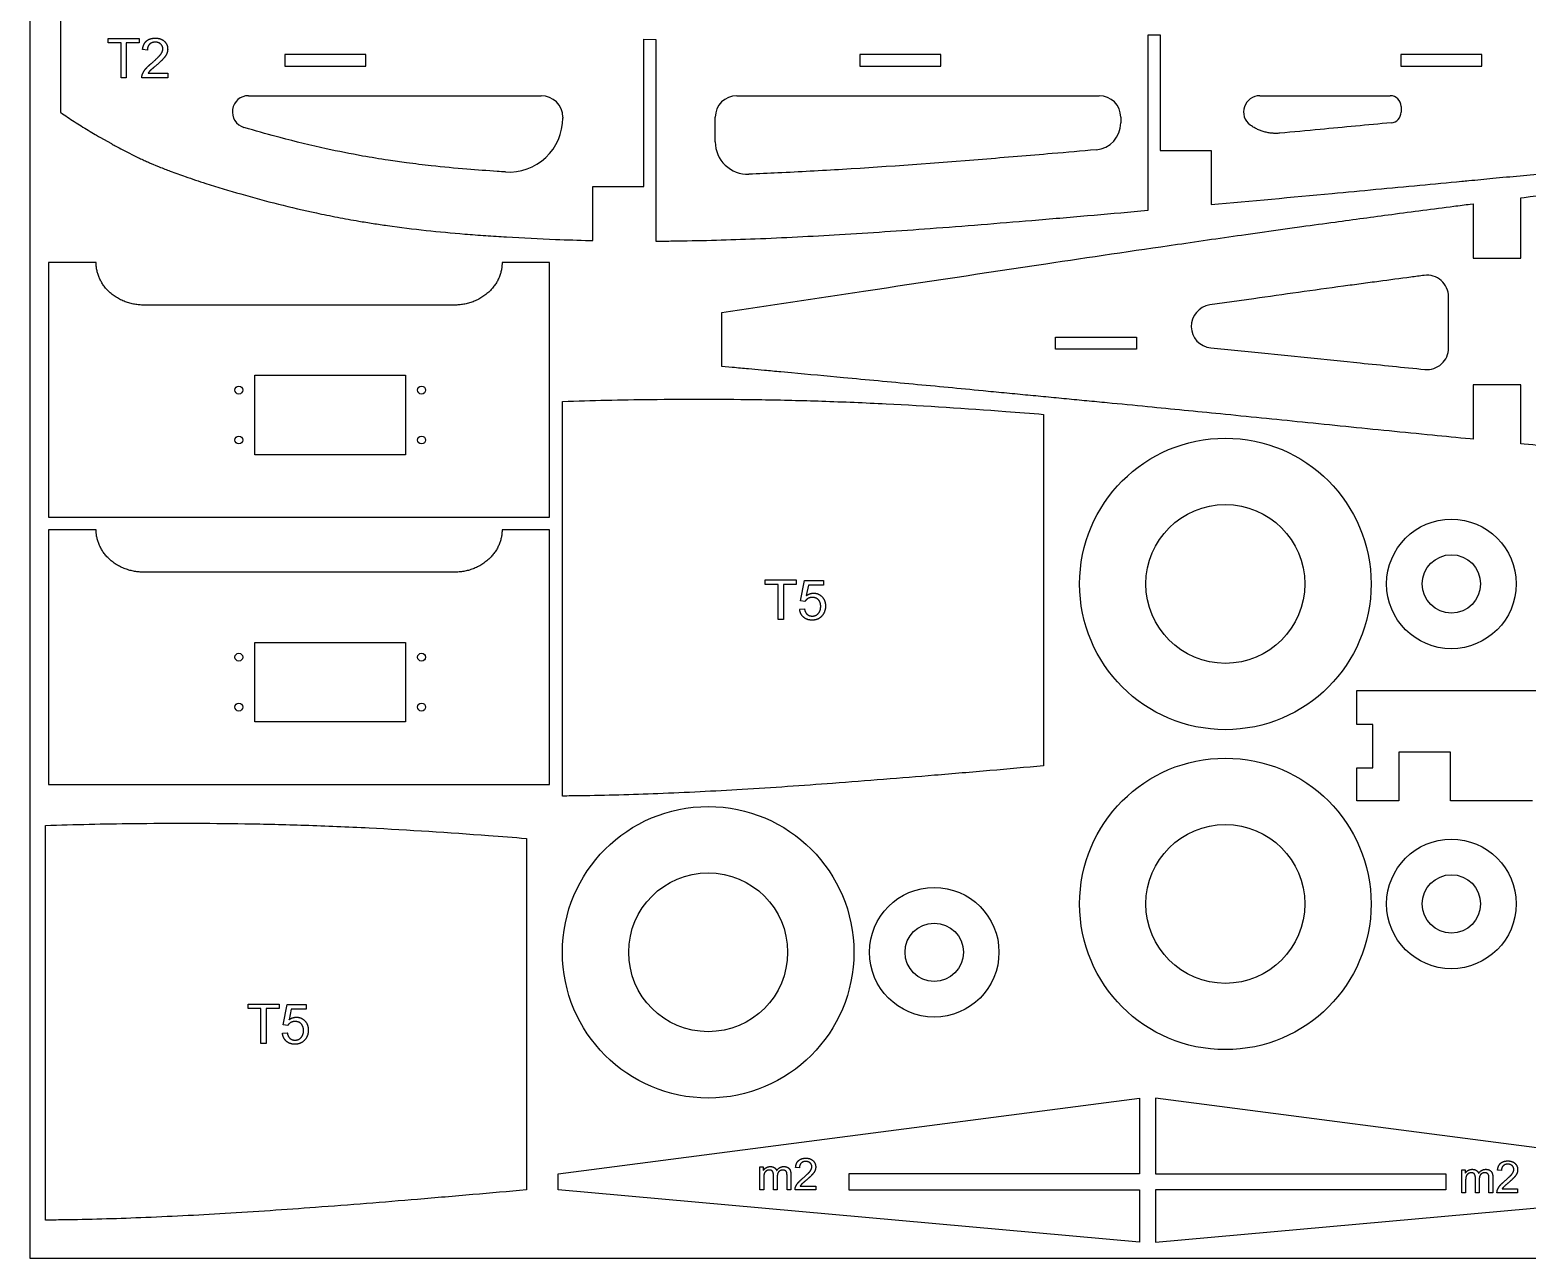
# Model space of a CAD drawing. Header units: millimetres. Extents: x -1485 to 1304, y -887 to 371.
# Drawn here: x 404.2 to 781.2, y -228.7 to 80.5 of the extents above; entities that cross this region are included whole.
import ezdxf

# ---------------------------------------------------------------- set-up
doc = ezdxf.new("R2010")
doc.units = ezdxf.units.MM
doc.header["$MEASUREMENT"] = 0
doc.layers.add('Predeterminada', color=18, linetype='Continuous', true_color=0x000000)
doc.layers.add('Predeterminado', color=18, linetype='Continuous', true_color=0x000000)

msp = doc.modelspace()

# ---------------------------------------------------------------- linework, layer by layer
at = {"layer": 'Predeterminada'}
for p, q in [((411.967, 87.553), (411.967, 59.726)), ((685.763, 35.09), (685.763, 79.236)), ((685.763, 79.236), (688.841, 79.236)), ((688.841, 79.236), (688.841, 50.114)), ((423.915, 77.231), (423.915, 78.376)), ((423.915, 78.376), (431.746, 78.376)), ((427.168, 77.231), (423.915, 77.231)), ((427.168, 68.436), (427.168, 77.231)), ((431.746, 77.231), (428.493, 77.231)), ((428.493, 77.231), (428.493, 68.436)), ((431.746, 78.376), (431.746, 77.231)), ((433.795, 75.364), (432.59, 75.544)), ((558.791, 41.079), (558.791, 78.158)), ((558.791, 78.158), (561.87, 78.11)), ((561.87, 78.11), (561.87, 27.334)), ((428.493, 68.436), (427.168, 68.436)), ((438.915, 68.436), (432.409, 68.436)), ((434.025, 69.641), (438.915, 69.641)), ((438.915, 69.641), (438.915, 68.436)), ((421.819, 53.509), (424.737, 51.862)), ((427.621, 50.312), (431.6, 48.316)), ((688.841, 50.114), (701.636, 50.114)), ((701.636, 50.114), (701.636, 36.522)), ((434.342, 47.056), (436.808, 46.014)), ((545.996, 27.488), (545.996, 41.079)), ((545.996, 41.079), (558.791, 41.079)), ((779.656, 38.238), (780.452, 38.33)), ((779.656, 23.04), (779.656, 38.238)), ((683.967, 34.931), (685.763, 35.09)), ((766.86, 36.632), (767.656, 36.728)), ((767.656, 36.728), (767.656, 23.04)), ((545.2, 27.488), (545.996, 27.488)), ((561.87, 27.334), (562.869, 27.334)), ((767.656, 23.04), (779.656, 23.04)), ((578.421, -4.237), (578.421, 9.317)), ((581.091, -4.482), (578.421, -4.237)), ((589.211, -5.23), (585.151, -4.856)), ((595.978, -5.855), (593.272, -5.604)), ((779.656, -8.896), (767.656, -8.896)), ((767.656, -8.896), (767.656, -22.564)), ((779.656, -23.714), (779.656, -8.896)), ((767.656, -22.564), (766.86, -22.487)), ((780.452, -23.791), (779.656, -23.714)), ((589.368, -59.135), (589.368, -57.99)), ((589.368, -57.99), (597.2, -57.99)), ((592.621, -59.135), (589.368, -59.135)), ((592.621, -67.93), (592.621, -59.135)), ((597.2, -59.135), (593.947, -59.135)), ((593.947, -59.135), (593.947, -67.93)), ((597.2, -57.99), (597.2, -59.135)), ((598.224, -63.231), (599.248, -58.111)), ((599.248, -58.111), (604.007, -58.111)), ((600.232, -59.316), (599.712, -61.931)), ((604.007, -59.316), (600.232, -59.316)), ((604.007, -58.111), (604.007, -59.316)), ((599.368, -63.412), (598.224, -63.231)), ((598.043, -65.34), (599.248, -65.219)), ((593.947, -67.93), (592.621, -67.93)), ((459.144, -165.902), (459.144, -164.757)), ((459.144, -164.757), (466.975, -164.757)), ((466.975, -164.757), (466.975, -165.902)), ((467.999, -169.998), (469.023, -164.878)), ((469.023, -164.878), (473.782, -164.878)), ((473.782, -164.878), (473.782, -166.083)), ((462.397, -165.902), (459.144, -165.902)), ((462.397, -174.697), (462.397, -165.902)), ((466.975, -165.902), (463.722, -165.902)), ((463.722, -165.902), (463.722, -174.697)), ((470.008, -166.083), (469.487, -168.699)), ((473.782, -166.083), (470.008, -166.083)), ((467.819, -172.107), (469.023, -171.986)), ((469.144, -170.179), (467.999, -169.998)), ((463.722, -174.697), (462.397, -174.697)), ((588.018, -211.563), (588.018, -205.78)), ((588.018, -205.78), (588.885, -205.78)), ((588.885, -205.78), (588.885, -206.643)), ((597.986, -206.021), (597.022, -205.877)), ((764.764, -212.254), (764.764, -206.471)), ((764.764, -206.471), (765.632, -206.471)), ((765.632, -206.471), (765.632, -207.334)), ((774.733, -206.712), (773.769, -206.568)), ((588.982, -208.594), (588.982, -211.563)), ((591.44, -211.563), (591.44, -207.845)), ((592.403, -208.238), (592.403, -211.563)), ((594.861, -211.563), (594.861, -207.958)), ((595.825, -207.617), (595.825, -211.563)), ((598.171, -210.6), (602.083, -210.6)), ((602.083, -210.6), (602.083, -211.563)), ((765.728, -209.285), (765.728, -212.254)), ((768.186, -212.254), (768.186, -208.536)), ((769.15, -208.929), (769.15, -212.254)), ((771.608, -212.254), (771.608, -208.649)), ((772.571, -208.308), (772.571, -212.254)), ((588.982, -211.563), (588.018, -211.563)), ((592.403, -211.563), (591.44, -211.563)), ((595.825, -211.563), (594.861, -211.563)), ((602.083, -211.563), (596.878, -211.563)), ((765.728, -212.254), (764.764, -212.254)), ((769.15, -212.254), (768.186, -212.254)), ((772.571, -212.254), (771.608, -212.254)), ((778.829, -212.254), (773.624, -212.254)), ((774.917, -211.29), (778.829, -211.29)), ((778.829, -211.29), (778.829, -212.254))]:
    msp.add_line(p, q, dxfattribs=at)
for points in [[(404.236, -228.716), (1304.236, -228.716), (1304.236, 371.284), (404.236, 371.284), (404.236, -228.716)], [(468.384, 71.346), (488.774, 71.346), (488.774, 74.346), (468.384, 74.346), (468.384, 71.346)], [(613.22, 71.346), (633.61, 71.346), (633.61, 74.346), (613.22, 74.346), (613.22, 71.346)], [(749.453, 71.346), (769.843, 71.346), (769.843, 74.346), (749.453, 74.346), (749.453, 71.346)], [(682.834, 0.13), (662.444, 0.13), (662.444, 3.13), (682.834, 3.13), (682.834, 0.13)], [(498.825, -6.465), (498.825, -26.465), (460.825, -26.465), (460.825, -6.465), (498.825, -6.465)], [(498.825, -73.718), (498.825, -93.718), (460.825, -93.718), (460.825, -73.718), (498.825, -73.718)]]:
    msp.add_lwpolyline(points, dxfattribs=at)
for centre, radius in [((456.833, -10.18), 1), ((502.833, -10.18), 1), ((456.833, -22.75), 1), ((502.833, -22.75), 1), ((705.226, -58.984), 36.697), ((705.226, -58.984), 20), ((762.139, -58.984), 16.31), ((762.139, -58.984), 7.35), ((456.833, -77.433), 1), ((502.833, -77.433), 1), ((456.833, -90.003), 1), ((502.833, -90.003), 1), ((705.226, -139.55), 36.697), ((575.009, -151.728), 36.697), ((705.226, -139.55), 20), ((762.139, -139.55), 16.31), ((575.009, -151.728), 20), ((631.922, -151.728), 16.31), ((762.139, -139.55), 7.35), ((631.922, -151.728), 7.35)]:
    msp.add_circle(centre, radius, dxfattribs=at)
for points, degree in [([(432.59, 75.544), (432.719, 76.956), (433.559, 77.696)], 2), ([(433.559, 77.696), (434.4, 78.436), (435.816, 78.436)], 2), ([(434.344, 76.868), (433.801, 76.325), (433.795, 75.364)], 2), ([(435.791, 77.412), (434.886, 77.412), (434.344, 76.868)], 2), ([(437.178, 76.923), (436.646, 77.412), (435.791, 77.412)], 2), ([(435.816, 78.436), (437.247, 78.436), (438.081, 77.643)], 2), ([(437.095, 74.267), (437.71, 75.029), (437.71, 75.722)], 2), ([(437.71, 75.722), (437.71, 76.434), (437.178, 76.923)], 2), ([(438.081, 77.643), (438.915, 76.85), (438.915, 75.677)], 2), ([(438.915, 75.677), (438.915, 75.081), (438.671, 74.505)], 2), ([(433.325, 70.631), (433.861, 71.284), (434.886, 72.138)], 2), ([(434.886, 72.138), (436.479, 73.506), (437.095, 74.267)], 2), ([(437.862, 73.292), (437.297, 72.655), (436.009, 71.546)], 2), ([(438.671, 74.505), (438.428, 73.929), (437.862, 73.292)], 2), ([(432.409, 68.436), (432.395, 68.883), (432.547, 69.296)], 2), ([(432.547, 69.296), (432.79, 69.978), (433.325, 70.631)], 2), ([(434.584, 70.3), (434.245, 69.972), (434.025, 69.641)], 2), ([(436.009, 71.546), (434.922, 70.627), (434.584, 70.3)], 2), ([(585.151, -4.856), (583.798, -4.731), (582.444, -4.606), (581.091, -4.482)], 3), ([(593.272, -5.604), (591.918, -5.479), (590.565, -5.355), (589.211, -5.23)], 3), ([(600.107, -62.673), (599.642, -62.957), (599.368, -63.412)], 2), ([(599.712, -61.931), (600.583, -61.304), (601.54, -61.304)], 2), ([(601.198, -62.388), (600.572, -62.388), (600.107, -62.673)], 2), ([(602.774, -62.994), (602.203, -62.388), (601.198, -62.388)], 2), ([(601.54, -61.304), (602.807, -61.304), (603.678, -62.212)], 2), ([(603.344, -64.649), (603.344, -63.6), (602.774, -62.994)], 2), ([(603.678, -62.212), (604.549, -63.12), (604.549, -64.547)], 2), ([(599.01, -67.352), (598.163, -66.593), (598.043, -65.34)], 2), ([(601.195, -68.111), (599.857, -68.111), (599.01, -67.352)], 2), ([(599.248, -65.219), (599.393, -66.149), (599.907, -66.618)], 2), ([(599.907, -66.618), (600.422, -67.087), (601.199, -67.087)], 2), ([(603.772, -66.896), (602.828, -68.111), (601.195, -68.111)], 2), ([(601.199, -67.087), (602.144, -67.087), (602.744, -66.419)], 2), ([(602.744, -66.419), (603.344, -65.752), (603.344, -64.649)], 2), ([(604.549, -64.547), (604.549, -65.905), (603.772, -66.896)], 2), ([(469.883, -169.44), (469.418, -169.724), (469.144, -170.179)], 2), ([(469.487, -168.699), (470.358, -168.071), (471.315, -168.071)], 2), ([(470.974, -169.155), (470.348, -169.155), (469.883, -169.44)], 2), ([(472.549, -169.761), (471.979, -169.155), (470.974, -169.155)], 2), ([(471.315, -168.071), (472.582, -168.071), (473.453, -168.979)], 2), ([(473.453, -168.979), (474.325, -169.887), (474.325, -171.314)], 2), ([(468.786, -174.119), (467.939, -173.361), (467.819, -172.107)], 2), ([(469.023, -171.986), (469.168, -172.916), (469.683, -173.385)], 2), ([(469.683, -173.385), (470.197, -173.854), (470.975, -173.854)], 2), ([(470.975, -173.854), (471.92, -173.854), (472.52, -173.186)], 2), ([(472.52, -173.186), (473.12, -172.519), (473.12, -171.416)], 2), ([(473.12, -171.416), (473.12, -170.367), (472.549, -169.761)], 2), ([(474.325, -171.314), (474.325, -172.673), (473.548, -173.663)], 2), ([(470.971, -174.878), (469.632, -174.878), (468.786, -174.119)], 2), ([(473.548, -173.663), (472.604, -174.878), (470.971, -174.878)], 2), ([(588.885, -206.643), (589.156, -206.211), (589.606, -205.947)], 2), ([(589.65, -206.767), (589.298, -206.983), (589.14, -207.398)], 2), ([(589.606, -205.947), (590.055, -205.684), (590.629, -205.684)], 2), ([(590.415, -206.551), (590.001, -206.551), (589.65, -206.767)], 2), ([(591.2, -206.875), (590.96, -206.551), (590.415, -206.551)], 2), ([(590.629, -205.684), (591.268, -205.684), (591.677, -205.955)], 2), ([(591.44, -207.845), (591.44, -207.198), (591.2, -206.875)], 2), ([(591.677, -205.955), (592.086, -206.226), (592.254, -206.713)], 2), ([(592.254, -206.713), (592.94, -205.684), (594.04, -205.684)], 2), ([(592.809, -206.953), (592.403, -207.354), (592.403, -208.238)], 2), ([(593.827, -206.551), (593.214, -206.551), (592.809, -206.953)], 2), ([(594.418, -206.708), (594.166, -206.551), (593.827, -206.551)], 2), ([(594.04, -205.684), (594.9, -205.684), (595.362, -206.158)], 2), ([(594.766, -207.12), (594.67, -206.864), (594.418, -206.708)], 2), ([(594.861, -207.958), (594.861, -207.376), (594.766, -207.12)], 2), ([(595.362, -206.158), (595.825, -206.631), (595.825, -207.617)], 2), ([(597.022, -205.877), (597.126, -204.747), (597.798, -204.155)], 2), ([(597.798, -204.155), (598.47, -203.563), (599.604, -203.563)], 2), ([(598.426, -204.818), (597.991, -205.252), (597.986, -206.021)], 2), ([(599.583, -204.383), (598.86, -204.383), (598.426, -204.818)], 2), ([(598.86, -208.602), (600.134, -207.508), (600.626, -206.898)], 2), ([(600.693, -204.774), (600.267, -204.383), (599.583, -204.383)], 2), ([(599.604, -203.563), (600.748, -203.563), (601.415, -204.198)], 2), ([(600.626, -206.898), (601.119, -206.289), (601.119, -205.734)], 2), ([(601.119, -205.734), (601.119, -205.165), (600.693, -204.774)], 2), ([(601.888, -206.708), (601.693, -207.169), (601.24, -207.679)], 2), ([(601.415, -204.198), (602.083, -204.832), (602.083, -205.77)], 2), ([(602.083, -205.77), (602.083, -206.247), (601.888, -206.708)], 2), ([(765.632, -207.334), (765.903, -206.902), (766.352, -206.638)], 2), ([(766.352, -206.638), (766.801, -206.375), (767.376, -206.375)], 2), ([(767.162, -207.242), (766.748, -207.242), (766.396, -207.458)], 2), ([(767.946, -207.566), (767.706, -207.242), (767.162, -207.242)], 2), ([(767.376, -206.375), (768.014, -206.375), (768.423, -206.646)], 2), ([(768.423, -206.646), (768.832, -206.917), (769, -207.404)], 2), ([(769, -207.404), (769.686, -206.375), (770.786, -206.375)], 2), ([(770.573, -207.242), (769.96, -207.242), (769.555, -207.644)], 2), ([(771.164, -207.399), (770.913, -207.242), (770.573, -207.242)], 2), ([(770.786, -206.375), (771.646, -206.375), (772.109, -206.848)], 2), ([(772.109, -206.848), (772.571, -207.322), (772.571, -208.308)], 2), ([(773.769, -206.568), (773.872, -205.438), (774.544, -204.846)], 2), ([(774.544, -204.846), (775.217, -204.254), (776.35, -204.254)], 2), ([(775.172, -205.508), (774.738, -205.943), (774.733, -206.712)], 2), ([(776.33, -205.074), (775.606, -205.074), (775.172, -205.508)], 2), ([(777.439, -205.465), (777.013, -205.074), (776.33, -205.074)], 2), ([(776.35, -204.254), (777.495, -204.254), (778.162, -204.889)], 2), ([(777.373, -207.589), (777.865, -206.98), (777.865, -206.425)], 2), ([(777.865, -206.425), (777.865, -205.856), (777.439, -205.465)], 2), ([(778.162, -204.889), (778.829, -205.523), (778.829, -206.461)], 2), ([(778.829, -206.461), (778.829, -206.938), (778.634, -207.399)], 2), ([(589.14, -207.398), (588.982, -207.813), (588.982, -208.594)], 2), ([(596.878, -211.563), (596.866, -211.206), (596.988, -210.875)], 2), ([(596.988, -210.875), (597.183, -210.33), (597.611, -209.807)], 2), ([(597.611, -209.807), (598.039, -209.285), (598.86, -208.602)], 2), ([(598.618, -210.072), (598.347, -210.334), (598.171, -210.6)], 2), ([(599.758, -209.075), (598.888, -209.81), (598.618, -210.072)], 2), ([(601.24, -207.679), (600.788, -208.188), (599.758, -209.075)], 2), ([(765.886, -208.089), (765.728, -208.504), (765.728, -209.285)], 2), ([(766.396, -207.458), (766.044, -207.674), (765.886, -208.089)], 2), ([(768.186, -208.536), (768.186, -207.889), (767.946, -207.566)], 2), ([(769.555, -207.644), (769.15, -208.045), (769.15, -208.929)], 2), ([(771.512, -207.811), (771.416, -207.555), (771.164, -207.399)], 2), ([(771.608, -208.649), (771.608, -208.067), (771.512, -207.811)], 2), ([(773.735, -211.566), (773.929, -211.021), (774.357, -210.498)], 2), ([(774.357, -210.498), (774.785, -209.976), (775.606, -209.293)], 2), ([(775.364, -210.763), (775.093, -211.025), (774.917, -211.29)], 2), ([(776.504, -209.766), (775.635, -210.501), (775.364, -210.763)], 2), ([(775.606, -209.293), (776.88, -208.199), (777.373, -207.589)], 2), ([(777.987, -208.37), (777.535, -208.879), (776.504, -209.766)], 2), ([(778.634, -207.399), (778.439, -207.86), (777.987, -208.37)], 2), ([(773.624, -212.254), (773.613, -211.897), (773.735, -211.566)], 2)]:
    msp.add_open_spline(points, degree=degree, dxfattribs=at)
for points, knots in [([(411.967, 59.726), (411.99, 59.71), (412.557, 59.315), (414.268, 58.149), (417.145, 56.293), (419.877, 54.639), (421.444, 53.725), (421.819, 53.509)], [3895.0580181, 3895.0580181, 3895.0580181, 3895.0580181, 3895.1197826, 3896.5828607, 3899.6289486, 3902.6750366, 3903.6321023, 3903.6321023, 3903.6321023, 3903.6321023]), ([(424.737, 51.862), (425.061, 51.683), (426.019, 51.16), (426.982, 50.646), (427.621, 50.312)], [3906.0967445, 3906.0967445, 3906.0967445, 3906.0967445, 3906.9149302, 3908.5058814, 3908.5058814, 3908.5058814, 3908.5058814]), ([(780.452, 38.33), (784.494, 38.827), (796.272, 40.256), (812.616, 42.177), (825.338, 43.64), (830.828, 44.267), (832.459, 44.449), (834.088, 44.617), (835.74, 44.796), (837.215, 44.951), (839.837, 45.231), (845.845, 45.869), (853.08, 46.64), (858.812, 47.249), (860.729, 47.453), (861.105, 47.493), (861.912, 47.575), (862.855, 47.659), (864.11, 47.779), (875.233, 48.82), (886.117, 49.824), (896.481, 50.731)], [3506.706798, 3506.706798, 3506.706798, 3506.706798, 3515.6952894, 3532.8952088, 3543.0293473, 3543.9603808, 3545.0925877, 3546.6505548, 3547.5769096, 3548.7600373, 3549.9244495, 3553.3960278, 3562.0955122, 3565.9854331, 3566.1175289, 3566.3506382, 3566.8207375, 3567.9085257, 3568.4399116, 3569.603528, 3592.5663858, 3592.5663858, 3592.5663858, 3592.5663858]), ([(431.6, 48.316), (431.765, 48.236), (432.347, 47.96), (433.26, 47.537), (434.011, 47.202), (434.342, 47.056)], [3911.781136, 3911.781136, 3911.781136, 3911.781136, 3912.1866031, 3913.2020072, 3914.0016759, 3914.0016759, 3914.0016759, 3914.0016759]), ([(436.808, 46.014), (437.718, 45.644), (439.891, 44.799), (442.939, 43.714), (445.931, 42.705), (450.57, 41.191), (457.504, 39.089), (466.783, 36.591), (474.917, 34.697), (481.671, 33.323), (486.433, 32.456), (490.623, 31.77), (499.5, 30.448), (508.965, 29.463), (518.985, 28.707), (526.598, 28.21), (535.336, 27.775), (542.326, 27.556), (545.2, 27.488)], [3915.9708965, 3915.9708965, 3915.9708965, 3915.9708965, 3918.1407014, 3921.114816, 3923.112566, 3925.110316, 3931.8861116, 3939.1022656, 3946.3184197, 3950.316526, 3954.3146324, 3957.0015613, 3959.6884901, 3974.122423, 3977.9960087, 3981.8695944, 3990.95986, 3997.3055957, 3997.3055957, 3997.3055957, 3997.3055957]), ([(701.636, 36.522), (711.791, 37.447), (729.312, 39.068), (750.355, 41.039), (761.82, 42.117), (766.929, 42.598), (769.525, 42.848), (776.134, 43.482), (786.321, 44.457), (801.357, 45.885), (811.806, 46.869), (817.665, 47.426)], [3047.0281879, 3047.0281879, 3047.0281879, 3047.0281879, 3069.5347277, 3085.8657128, 3093.6781782, 3094.9527745, 3097.193161, 3099.4335475, 3109.6072269, 3119.7809063, 3132.7722934, 3132.7722934, 3132.7722934, 3132.7722934]), ([(562.869, 27.334), (564.335, 27.344), (572.335, 27.424), (587.417, 27.859), (608.621, 28.948), (631.846, 30.54), (652.635, 32.211), (670.331, 33.726), (679.472, 34.531), (683.967, 34.931)], [4079.012393, 4079.012393, 4079.012393, 4079.012393, 4082.2478054, 4096.6716333, 4112.314081, 4129.1076574, 4148.0536489, 4158.3487519, 4168.309442, 4168.309442, 4168.309442, 4168.309442]), ([(578.421, 9.317), (590.333, 11.126), (617.52, 15.246), (655.762, 21.004), (687.845, 25.763), (707.746, 28.642), (718.186, 30.115), (725.666, 31.155), (734.806, 32.408), (747.576, 34.134), (758.917, 35.619), (765.503, 36.46), (766.86, 36.632)], [3324.1230262, 3324.1230262, 3324.1230262, 3324.1230262, 3350.7181011, 3384.8166357, 3409.483619, 3422.3069042, 3429.1996236, 3432.7557865, 3438.9746946, 3449.5642764, 3461.1983965, 3464.2191861, 3464.2191861, 3464.2191861, 3464.2191861]), ([(766.86, -22.487), (763.697, -22.18), (756.896, -21.514), (742.816, -20.116), (728.467, -18.663), (714.32, -17.228), (704.388, -16.229), (694.827, -15.28), (685.302, -14.352), (677.14, -13.564), (670.342, -12.91), (666.08, -12.5), (662.653, -12.17), (659.199, -11.837), (654.83, -11.416), (649.547, -10.906), (643.06, -10.28), (635.422, -9.55), (623.701, -8.438), (610.553, -7.206), (600.335, -6.258), (595.978, -5.855)], [3174.8578978, 3174.8578978, 3174.8578978, 3174.8578978, 3181.87356, 3189.9414302, 3206.0876771, 3213.7072623, 3221.3268474, 3228.1207771, 3234.9147068, 3242.4513481, 3246.2196688, 3249.9879894, 3251.9029364, 3253.8178833, 3257.6477772, 3261.5908784, 3265.5339796, 3272.0308668, 3278.5277541, 3291.5215285, 3301.1782659, 3301.1782659, 3301.1782659, 3301.1782659]), ([(896.481, -34.694), (886.326, -33.769), (868.806, -32.148), (847.763, -30.178), (836.298, -29.099), (831.188, -28.619), (828.593, -28.368), (821.984, -27.734), (811.797, -26.759), (796.76, -25.331), (786.311, -24.347), (780.452, -23.791)], [3047.0281879, 3047.0281879, 3047.0281879, 3047.0281879, 3069.5347277, 3085.8657128, 3093.6781782, 3094.9527745, 3097.193161, 3099.4335475, 3109.6072269, 3119.7809063, 3132.7722934, 3132.7722934, 3132.7722934, 3132.7722934])]:
    msp.add_open_spline(points, degree=3, knots=knots, dxfattribs=at)
at = {"layer": 'Predeterminado'}
for p, q in [((459.284, 63.944), (532.967, 63.944)), ((582.23, 63.944), (673.457, 63.944)), ((713.889, 63.944), (746.737, 63.944)), ((749.456, 61.226), (749.456, 59.812)), ((538.404, 58.507), (538.404, 58.295)), ((576.794, 52.322), (576.794, 58.507)), ((678.894, 58.507), (678.894, 57.078)), ((420.902, 21.908), (408.929, 21.908)), ((408.929, 21.908), (408.929, -42.199)), ((535.087, 21.908), (523.114, 21.908)), ((535.087, -42.199), (535.087, 21.908)), ((712.382, 12.82), (701.312, 11.244)), ((761.424, 1.553), (761.424, 13.3)), ((511.141, 11.223), (432.875, 11.223)), ((701.533, 0.452), (712.658, -0.669)), ((761.424, 0.43), (761.424, 1.553)), ((538.353, -52.52), (538.353, -13.037)), ((659.451, -16.29), (659.451, -52.52)), ((408.929, -42.199), (535.087, -42.199)), ((420.902, -45.345), (408.929, -45.345)), ((408.929, -45.345), (408.929, -109.453)), ((535.087, -45.345), (523.114, -45.345)), ((535.087, -109.453), (535.087, -45.345)), ((538.353, -72.908), (538.353, -52.52)), ((659.451, -52.52), (659.451, -72.908)), ((511.141, -56.03), (432.875, -56.03)), ((538.353, -112.393), (538.353, -72.908)), ((659.451, -72.908), (659.451, -104.796)), ((738.317, -94.415), (738.317, -85.784)), ((738.317, -85.784), (937.203, -85.784)), ((742.395, -94.415), (738.317, -94.415)), ((742.395, -105.315), (742.395, -94.415)), ((761.926, -101.374), (748.905, -101.374)), ((748.905, -101.374), (748.905, -113.606)), ((761.926, -113.606), (761.926, -101.374)), ((738.317, -113.606), (738.317, -105.315)), ((738.317, -105.315), (742.395, -105.315)), ((408.929, -109.453), (535.087, -109.453)), ((748.905, -113.606), (738.317, -113.606)), ((782.544, -113.606), (761.926, -113.606)), ((408.129, -159.288), (408.129, -119.804)), ((529.227, -123.057), (529.227, -159.288)), ((408.129, -179.675), (408.129, -159.288)), ((529.227, -159.288), (529.227, -179.675)), ((408.129, -219.16), (408.129, -179.675)), ((529.227, -179.675), (529.227, -211.563)), ((537.248, -207.486), (683.575, -188.458)), ((683.575, -188.458), (683.575, -207.486)), ((687.652, -188.464), (687.652, -207.492)), ((833.979, -207.492), (687.652, -188.464)), ((537.248, -211.563), (537.248, -207.486)), ((683.575, -207.486), (610.452, -207.486)), ((610.452, -207.486), (610.452, -211.563)), ((687.652, -207.492), (760.775, -207.492)), ((760.775, -207.492), (760.775, -211.569)), ((683.575, -224.747), (537.248, -211.563)), ((610.452, -211.563), (683.575, -211.563)), ((683.575, -211.563), (683.575, -224.747)), ((687.652, -211.569), (687.652, -224.753)), ((760.775, -211.569), (687.652, -211.569)), ((687.652, -224.753), (833.979, -211.569))]:
    msp.add_line(p, q, dxfattribs=at)
for centre, radius, start, end in [((459.284, 59.866), 4.077, 90.00001, 253.21672), ((532.967, 58.507), 5.437, 0, 90), ((582.23, 58.507), 5.437, 90, 180), ((673.457, 58.507), 5.437, 360, 90), ((713.889, 59.866), 4.077, 90, 233.34391), ((746.737, 61.226), 2.718, 360, 90), ((524.812, 58.295), 13.592, 266.39068, 359.99955), ((672.098, 57.078), 6.796, 275.00028, 360), ((746.737, 59.812), 2.718, 275.35591, 359.99998), ((584.949, 52.322), 8.155, 180, 272.20306), ((755.987, 13.3), 5.437, 0, 97.48311), ((702.079, 5.861), 5.437, 98.10604, 264.24457), ((755.987, 0.43), 5.437, 264.34235, 0)]:
    msp.add_arc(centre, radius, start, end, dxfattribs=at)
for points, weights in [([(718.948, 54.491), (714.798, 54.107), (711.455, 56.595)], [1, 0.933755917807, 1]), ([(432.875, 11.223), (420.902, 11.223), (420.902, 21.908)], [1, 0.707106781187, 1]), ([(523.114, 21.908), (523.114, 11.223), (511.141, 11.223)], [0.999999860338, 0.707106851018, 1]), ([(432.875, -56.03), (420.902, -56.03), (420.902, -45.345)], [1, 0.707106781187, 1]), ([(523.114, -45.345), (523.114, -56.03), (511.141, -56.03)], [0.999999860338, 0.707106851018, 1])]:
    msp.add_rational_spline(points, weights, degree=2, dxfattribs=at)
for points, knots in [([(746.991, 57.106), (741.019, 56.546), (731.672, 55.672), (722.324, 54.804), (718.948, 54.491)], [-34.6054658, -34.6054658, -34.6054658, -34.6054658, -21.366007, -13.8835902, -13.8835902, -13.8835902, -13.8835902]), ([(523.957, 44.731), (523.272, 44.774), (520.045, 44.983), (513.822, 45.444), (506.198, 46.164), (499.594, 46.954), (493.825, 47.766), (487.076, 48.877), (477.985, 50.685), (468.418, 53.001), (461.542, 54.934), (458.505, 55.842), (458.106, 55.963)], [-72.415003, -72.415003, -72.415003, -72.415003, -70.9012497, -65.2765241, -58.6412006, -54.0017011, -50.596262, -45.7824868, -38.9068028, -30.1395063, -24.062422, -23.1427431, -23.1427431, -23.1427431, -23.1427431]), ([(672.691, 50.309), (669.005, 49.986), (659.47, 49.161), (638.193, 47.388), (615.178, 45.679), (595.56, 44.603), (587.701, 44.267), (585.262, 44.173)], [-81.0479971, -81.0479971, -81.0479971, -81.0479971, -72.8828528, -59.9234274, -33.9215748, -21.9453589, -16.5584407, -16.5584407, -16.5584407, -16.5584407]), ([(755.279, 18.69), (754.17, 18.544), (750.378, 18.044), (745.096, 17.339), (739.431, 16.572), (728.919, 15.147), (719.904, 13.892), (712.382, 12.82)], [-31.8558759, -31.8558759, -31.8558759, -31.8558759, -29.3879777, -23.4134602, -20.0919383, -16.7704164, 0, 0, 0, 0]), ([(712.658, -0.669), (721.502, -1.56), (735.764, -3.014), (750.029, -4.443), (755.451, -4.98)], [-339.2833614, -339.2833614, -339.2833614, -339.2833614, -319.6648875, -307.6394048, -307.6394048, -307.6394048, -307.6394048]), ([(538.353, -13.037), (545.704, -12.774), (562.43, -12.423), (584.196, -12.447), (604.008, -12.921), (624.486, -13.784), (643.088, -15.005), (656.281, -16.035), (659.451, -16.29)], [227.003928, 227.003928, 227.003928, 227.003928, 243.2400393, 263.9279036, 275.04349, 286.9793556, 309.1662044, 316.1874062, 316.1874062, 316.1874062, 316.1874062]), ([(659.451, -104.796), (654.956, -105.196), (645.815, -106.001), (628.119, -107.516), (607.329, -109.187), (584.104, -110.779), (562.901, -111.868), (547.819, -112.302), (539.819, -112.383), (538.353, -112.393)], [64.6061735, 64.6061735, 64.6061735, 64.6061735, 74.5668637, 84.8619667, 103.8079582, 120.6015346, 136.2439823, 150.6678102, 153.9032225, 153.9032225, 153.9032225, 153.9032225]), ([(408.129, -119.804), (415.48, -119.541), (432.206, -119.19), (453.972, -119.214), (473.783, -119.688), (494.262, -120.551), (512.863, -121.772), (526.056, -122.802), (529.227, -123.057)], [227.003928, 227.003928, 227.003928, 227.003928, 243.2400393, 263.9279036, 275.04349, 286.9793556, 309.1662044, 316.1874062, 316.1874062, 316.1874062, 316.1874062]), ([(529.227, -211.563), (524.732, -211.963), (515.59, -212.768), (497.894, -214.283), (477.105, -215.954), (453.88, -217.546), (432.677, -218.635), (417.595, -219.07), (409.594, -219.15), (408.129, -219.16)], [64.6061735, 64.6061735, 64.6061735, 64.6061735, 74.5668637, 84.8619667, 103.8079582, 120.6015346, 136.2439823, 150.6678102, 153.9032225, 153.9032225, 153.9032225, 153.9032225])]:
    msp.add_open_spline(points, degree=3, knots=knots, dxfattribs=at)

doc.saveas('drawing.dxf')
